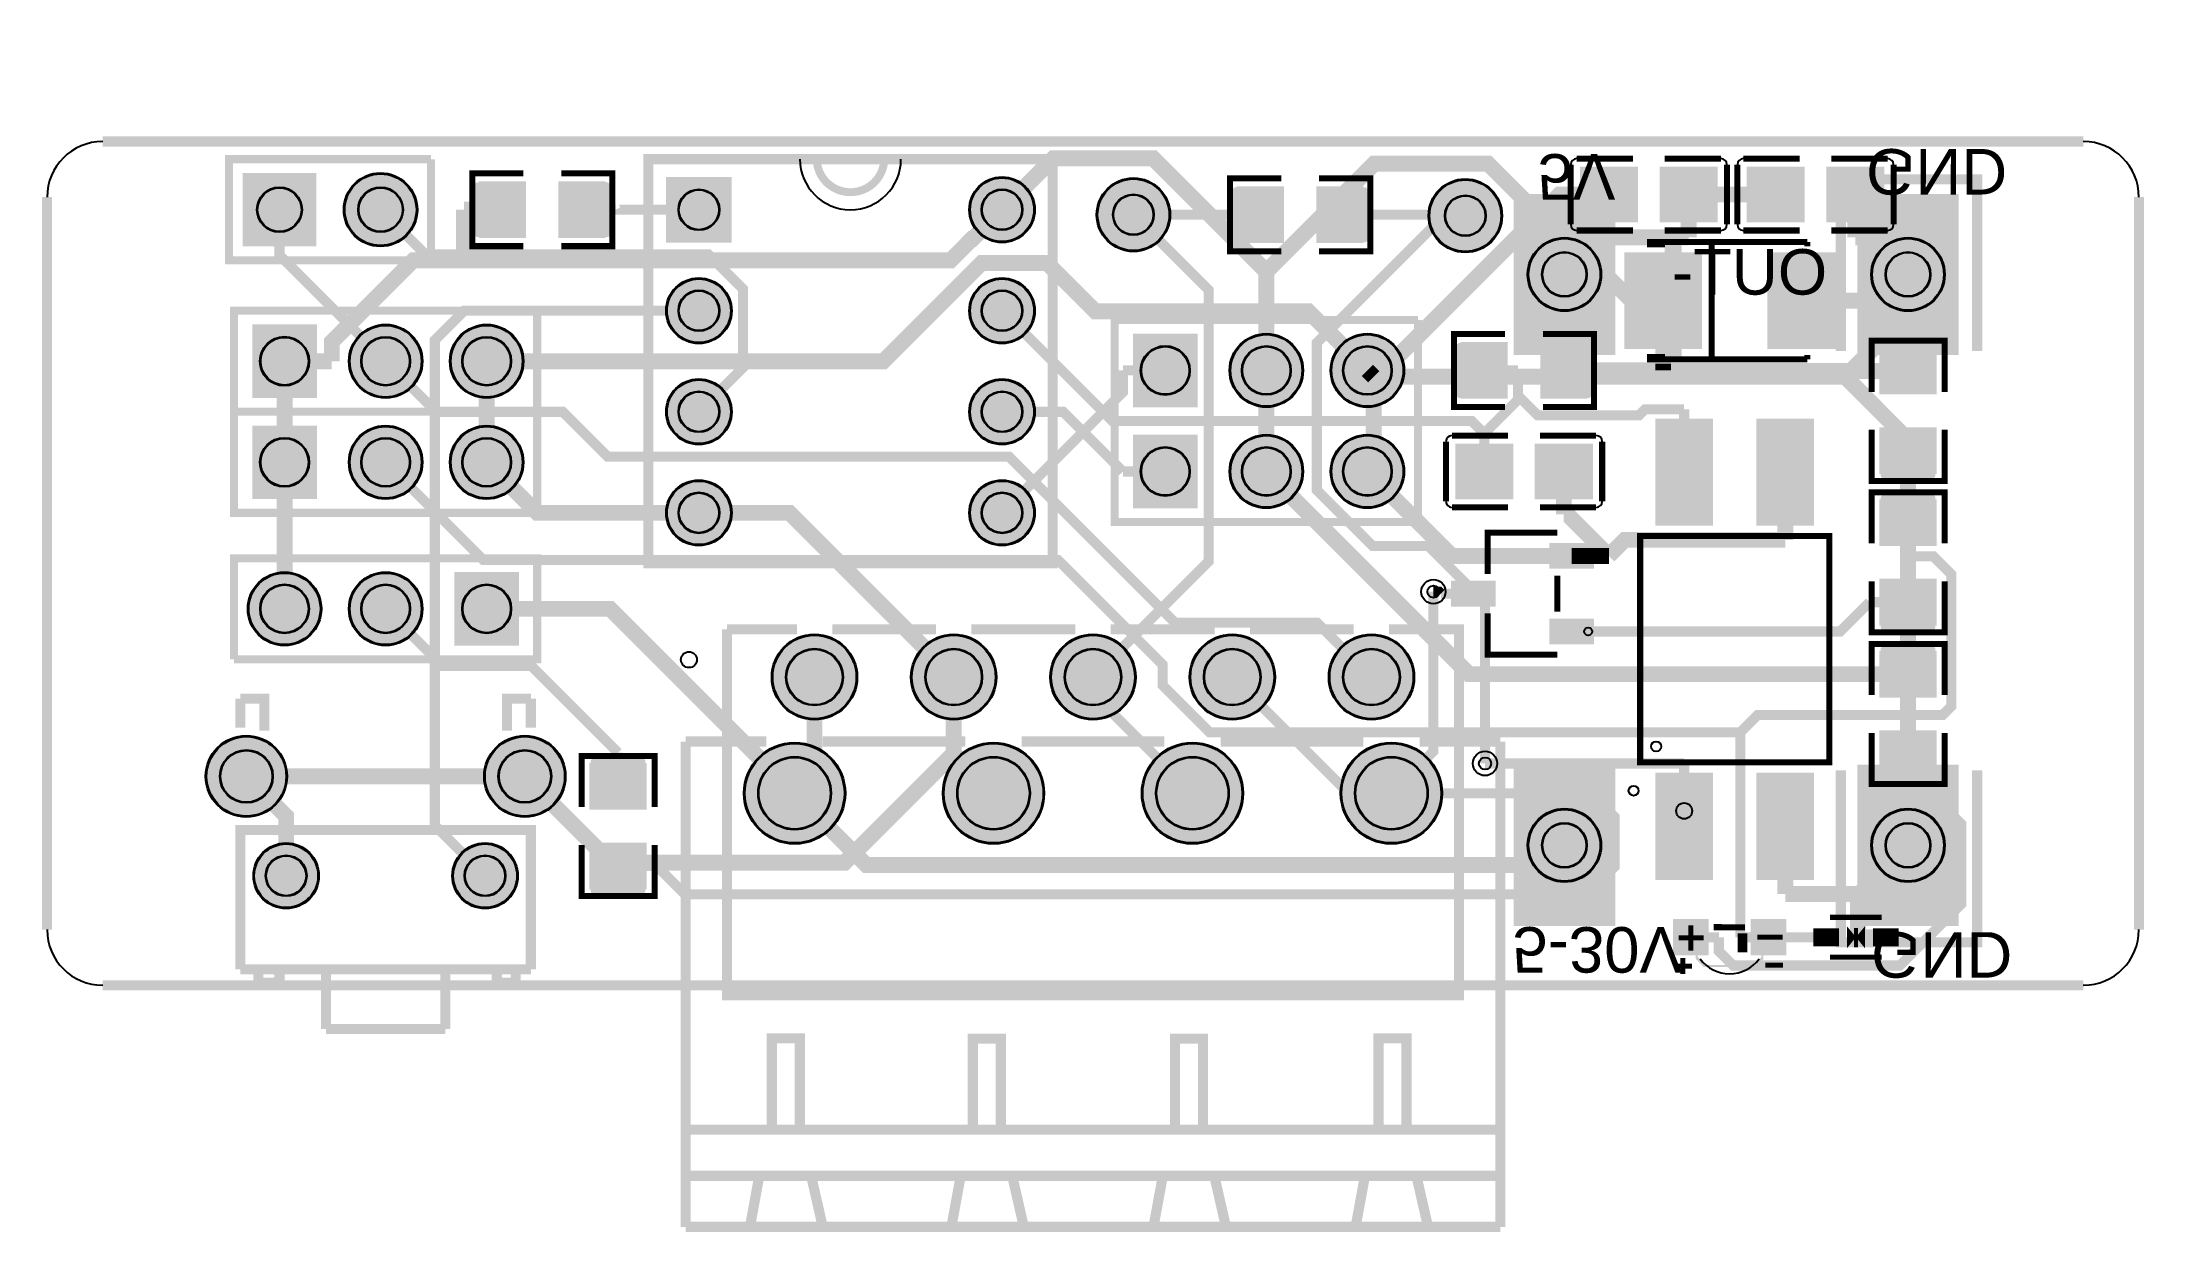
# Model space of a CAD drawing. Header units: millimetres. Extents: x -3.6 to 49.3, y -27.5 to 2.4.
import ezdxf

# ---------------------------------------------------------------- set-up
doc = ezdxf.new("R2010")
doc.units = ezdxf.units.MM
for name, color, linetype, true_color in [('BoardOutLine', 7, 'Continuous', 0xff00ff), ('BottomLayer', 7, 'Continuous', 0x0000ff), ('BottomPasteMaskLayer', 7, 'Continuous', 0x800000), ('BottomSolderMaskLayer', 7, 'Continuous', 0xaa00ff), ('Document', 7, 'Continuous', 0xffffff), ('Hole', 7, 'Continuous', 0x222222), ('Multi-Layer', 7, 'Continuous', 0xc0c0c0), ('TopLayer', 7, 'Continuous', 0xff0000), ('TopPasteMaskLayer', 7, 'Continuous', 0x808080), ('TopSilkLayer', 7, 'Continuous', 0xffcc00), ('TopSolderMaskLayer', 7, 'Continuous', 0x800080)]:
    doc.layers.add(name, color=color, linetype=linetype, true_color=true_color)
doc.styles.get("Standard").update_dxf_attribs({"font": 'arial.ttf'})

msp = doc.modelspace()

# ---------------------------------------------------------------- hatches: boundary and pattern name
at = {"layer": 'BottomLayer'}
for points in [[(35.96, -5.405), (33.46, -5.405), (33.46, -1.405), (35.96, -1.405)], [(44.596, -5.405), (42.096, -5.405), (42.096, -1.405), (44.596, -1.405)], [(35.96, -19.756), (33.46, -19.756), (33.46, -15.756), (35.96, -15.756)], [(44.596, -19.756), (42.096, -19.756), (42.096, -15.756), (44.596, -15.756)]]:
    msp.add_hatch(color=256, dxfattribs=at).paths.add_polyline_path(points)
at = {"layer": 'BottomPasteMaskLayer'}
for points in [[(35.96, -5.405), (33.46, -5.405), (33.46, -1.405), (35.96, -1.405)], [(44.596, -5.405), (42.096, -5.405), (42.096, -1.405), (44.596, -1.405)], [(35.96, -19.756), (33.46, -19.756), (33.46, -15.756), (35.96, -15.756)], [(44.596, -19.756), (42.096, -19.756), (42.096, -15.756), (44.596, -15.756)]]:
    msp.add_hatch(color=256, dxfattribs=at).paths.add_polyline_path(points)
at = {"layer": 'BottomSolderMaskLayer'}
for points in [[(1.488, -0.853), (3.338, -0.853), (3.338, -2.703), (1.488, -2.703)], [(4.028, -1.778, 1), (5.878, -1.778, 1)], [(12.129, -0.954), (13.779, -0.954), (13.779, -2.605), (12.129, -2.605)], [(19.749, -1.778, 1), (21.399, -1.778, 1)], [(22.951, -1.905, 1), (24.801, -1.905, 1)], [(31.294, -1.929, 1), (33.144, -1.929, 1)], [(35.986, -5.43), (33.435, -5.43), (33.435, -1.38), (35.986, -1.38)], [(44.622, -5.43), (42.071, -5.43), (42.071, -1.38), (44.622, -1.38)], [(33.785, -3.405, 1), (35.636, -3.405, 1)], [(42.421, -3.405, 1), (44.272, -3.405, 1)], [(12.129, -4.318, 1), (13.779, -4.318, 1)], [(19.749, -4.318, 1), (21.399, -4.318, 1)], [(1.727, -4.663), (3.353, -4.663), (3.353, -6.513), (1.727, -6.513)], [(4.155, -5.588, 1), (6.005, -5.588, 1)], [(6.695, -5.588, 1), (8.545, -5.588, 1)], [(23.865, -4.893), (25.49, -4.893), (25.49, -6.744), (23.865, -6.744)], [(26.292, -5.818, 1), (28.143, -5.818, 1)], [(28.832, -5.818, 1), (30.683, -5.818, 1)], [(12.129, -6.858, 1), (13.779, -6.858, 1)], [(19.749, -6.858, 1), (21.399, -6.858, 1)], [(1.727, -7.203), (3.353, -7.203), (3.353, -9.053), (1.727, -9.053)], [(4.155, -8.128, 1), (6.005, -8.128, 1)], [(6.695, -8.128, 1), (8.545, -8.128, 1)], [(23.865, -7.433), (25.49, -7.433), (25.49, -9.284), (23.865, -9.284)], [(26.292, -8.358, 1), (28.143, -8.358, 1)], [(28.832, -8.358, 1), (30.683, -8.358, 1)], [(12.129, -9.398, 1), (13.779, -9.398, 1)], [(19.749, -9.398, 1), (21.399, -9.398, 1)], [(1.615, -11.811, 1), (3.465, -11.811, 1)], [(4.155, -11.811, 1), (6.005, -11.811, 1)], [(8.433, -12.736), (6.807, -12.736), (6.807, -10.886), (8.433, -10.886)], [(14.785, -13.526, 1), (16.935, -13.526, 1)], [(18.285, -13.526, 1), (20.436, -13.526, 1)], [(21.785, -13.526, 1), (23.935, -13.526, 1)], [(25.285, -13.526, 1), (27.436, -13.526, 1)], [(28.785, -13.526, 1), (30.935, -13.526, 1)], [(0.555, -16.022, 1), (2.606, -16.022, 1)], [(7.555, -16.022, 1), (9.606, -16.022, 1)], [(14.085, -16.447, 1), (16.636, -16.447, 1)], [(19.085, -16.447, 1), (21.636, -16.447, 1)], [(24.085, -16.447, 1), (26.635, -16.447, 1)], [(29.085, -16.447, 1), (31.636, -16.447, 1)], [(35.986, -19.781), (33.435, -19.781), (33.435, -15.731), (35.986, -15.731)], [(44.622, -19.781), (42.071, -19.781), (42.071, -15.731), (44.622, -15.731)], [(33.785, -17.756, 1), (35.636, -17.756, 1)], [(42.421, -17.756, 1), (44.272, -17.756, 1)], [(1.755, -18.522, 1), (3.406, -18.522, 1)], [(6.755, -18.522, 1), (8.406, -18.522, 1)]]:
    msp.add_hatch(color=256, dxfattribs=at).paths.add_polyline_path(points)
at = {"layer": 'Document'}
for points in [[(17.514, -0.488), (17.514, -0.488), (17.513, -0.527), (17.51, -0.566), (17.505, -0.605), (17.498, -0.644), (17.488, -0.682), (17.477, -0.72), (17.464, -0.757), (17.449, -0.793), (17.432, -0.829), (17.414, -0.863), (17.393, -0.897), (17.371, -0.929), (17.347, -0.96), (17.321, -0.99), (17.294, -1.018), (17.266, -1.045), (17.236, -1.071), (17.205, -1.095), (17.173, -1.117), (17.139, -1.138), (17.105, -1.156), (17.069, -1.173), (17.033, -1.188), (16.996, -1.201), (16.958, -1.212), (16.92, -1.222), (16.881, -1.229), (16.842, -1.234), (16.803, -1.237), (16.764, -1.238), (16.764, -1.238), (16.725, -1.237), (16.686, -1.234), (16.647, -1.229), (16.608, -1.222), (16.57, -1.212), (16.532, -1.201), (16.495, -1.188), (16.459, -1.173), (16.424, -1.156), (16.389, -1.138), (16.356, -1.117), (16.323, -1.095), (16.292, -1.071), (16.262, -1.045), (16.234, -1.018), (16.207, -0.99), (16.181, -0.96), (16.157, -0.929), (16.135, -0.896), (16.115, -0.863), (16.096, -0.829), (16.079, -0.793), (16.064, -0.757), (16.051, -0.72), (16.04, -0.682), (16.03, -0.644), (16.023, -0.605), (16.018, -0.566), (16.015, -0.527), (16.014, -0.488), (15.814, -0.488), (15.815, -0.533), (15.818, -0.578), (15.824, -0.623), (15.831, -0.668), (15.841, -0.712), (15.853, -0.756), (15.866, -0.799), (15.882, -0.841), (15.9, -0.883), (15.92, -0.923), (15.941, -0.963), (15.965, -1.002), (15.99, -1.039), (16.017, -1.075), (16.046, -1.11), (16.076, -1.144), (16.108, -1.176), (16.142, -1.206), (16.177, -1.235), (16.213, -1.262), (16.25, -1.287), (16.289, -1.311), (16.329, -1.332), (16.369, -1.352), (16.411, -1.37), (16.453, -1.386), (16.496, -1.4), (16.54, -1.411), (16.584, -1.421), (16.629, -1.428), (16.674, -1.434), (16.719, -1.437), (16.764, -1.438), (16.764, -1.438), (16.809, -1.437), (16.854, -1.434), (16.899, -1.428), (16.944, -1.421), (16.988, -1.411), (17.032, -1.4), (17.075, -1.386), (17.117, -1.37), (17.159, -1.352), (17.199, -1.332), (17.239, -1.311), (17.278, -1.287), (17.315, -1.262), (17.351, -1.235), (17.386, -1.206), (17.42, -1.176), (17.452, -1.144), (17.482, -1.11), (17.511, -1.075), (17.538, -1.039), (17.563, -1.002), (17.587, -0.963), (17.608, -0.923), (17.628, -0.883), (17.646, -0.841), (17.662, -0.799), (17.676, -0.756), (17.687, -0.712), (17.697, -0.668), (17.704, -0.623), (17.71, -0.578), (17.713, -0.533), (17.714, -0.488), (17.714, -0.488)], [(37.653, -2.664), (37.653, -3.364), (37.233, -3.364), (37.233, -2.664)], [(37.128, -4.764), (37.128, -3.364), (36.918, -3.364), (36.918, -4.764)], [(37.443, -4.169), (37.443, -3.959), (36.603, -3.959), (36.603, -4.169)], [(40.671, -4.035), (40.671, -3.825), (41.511, -3.825), (41.511, -4.035)], [(37.653, -5.464), (37.653, -4.764), (37.233, -4.764), (37.233, -5.464)], [(37.578, -20.146), (38.213, -20.146), (38.213, -20.019), (37.578, -20.019)], [(37.823, -19.77), (37.823, -20.405), (37.95, -20.405), (37.95, -19.77)], [(39.306, -20.445), (39.065, -20.445), (39.065, -19.966), (39.308, -19.966), (39.308, -19.977)], [(39.562, -20.127), (40.197, -20.127), (40.197, -20), (39.562, -20)], [(41.808, -19.787), (41.808, -20.345), (42.037, -20.066)], [(42.266, -19.787), (42.266, -20.345), (42.037, -20.066)], [(38.012, -20.416), (38.012, -20.616), (38.212, -20.816), (39.512, -20.816), (39.712, -20.616), (39.712, -20.366), (39.662, -20.366), (39.662, -20.566), (39.462, -20.766), (38.262, -20.766), (38.262, -20.766), (38.062, -20.566), (38.062, -20.366), (38.012, -20.366)]]:
    msp.add_hatch(color=256, dxfattribs=at).paths.add_polyline_path(points)
at = {"layer": 'Multi-Layer'}
for points in [[(1.513, -0.878), (3.313, -0.878), (3.313, -2.678), (1.513, -2.678)], [(4.053, -1.778, 1), (5.853, -1.778, 1)], [(12.154, -0.98), (13.754, -0.98), (13.754, -2.58), (12.154, -2.58)], [(19.774, -1.778, 1), (21.374, -1.778, 1)], [(12.154, -4.318, 1), (13.754, -4.318, 1)], [(19.774, -4.318, 1), (21.374, -4.318, 1)], [(1.753, -4.688), (3.327, -4.688), (3.327, -6.488), (1.753, -6.488)], [(4.18, -5.588, 1), (5.98, -5.588, 1)], [(6.72, -5.588, 1), (8.52, -5.588, 1)], [(23.89, -4.918), (25.465, -4.918), (25.465, -6.718), (23.89, -6.718)], [(26.317, -5.818, 1), (28.117, -5.818, 1)], [(28.857, -5.818, 1), (30.657, -5.818, 1)], [(12.154, -6.858, 1), (13.754, -6.858, 1)], [(19.774, -6.858, 1), (21.374, -6.858, 1)], [(1.753, -7.228), (3.327, -7.228), (3.327, -9.028), (1.753, -9.028)], [(4.18, -8.128, 1), (5.98, -8.128, 1)], [(6.72, -8.128, 1), (8.52, -8.128, 1)], [(23.89, -7.458), (25.465, -7.458), (25.465, -9.258), (23.89, -9.258)], [(26.317, -8.358, 1), (28.117, -8.358, 1)], [(28.857, -8.358, 1), (30.657, -8.358, 1)], [(12.154, -9.398, 1), (13.754, -9.398, 1)], [(19.774, -9.398, 1), (21.374, -9.398, 1)], [(1.64, -11.811, 1), (3.44, -11.811, 1)], [(4.18, -11.811, 1), (5.98, -11.811, 1)], [(8.407, -12.711), (6.833, -12.711), (6.833, -10.911), (8.407, -10.911)], [(14.81, -13.526, 1), (16.91, -13.526, 1)], [(18.31, -13.526, 1), (20.41, -13.526, 1)], [(21.81, -13.526, 1), (23.91, -13.526, 1)], [(25.31, -13.526, 1), (27.41, -13.526, 1)], [(28.81, -13.526, 1), (30.91, -13.526, 1)], [(0.58, -16.022, 1), (2.58, -16.022, 1)], [(7.58, -16.022, 1), (9.58, -16.022, 1)], [(14.11, -16.447, 1), (16.61, -16.447, 1)], [(19.11, -16.447, 1), (21.61, -16.447, 1)], [(24.11, -16.447, 1), (26.61, -16.447, 1)], [(29.11, -16.447, 1), (31.61, -16.447, 1)], [(1.78, -18.522, 1), (3.38, -18.522, 1)], [(6.78, -18.522, 1), (8.38, -18.522, 1)]]:
    msp.add_hatch(color=256, dxfattribs=at).paths.add_polyline_path(points)
at = {"layer": 'TopLayer'}
for points in [[(36.535, -0.722), (36.535, -2.072), (35.125, -2.072), (35.125, -0.722)], [(37.125, -0.722), (37.125, -2.072), (38.535, -2.072), (38.535, -0.722)], [(40.726, -0.722), (40.726, -2.072), (39.316, -2.072), (39.316, -0.722)], [(41.316, -0.722), (41.316, -2.072), (42.726, -2.072), (42.726, -0.722)], [(8.583, -1.09), (8.583, -2.466), (7.451, -2.466), (7.451, -1.09)], [(9.451, -1.09), (9.451, -2.466), (10.583, -2.466), (10.583, -1.09)], [(27.633, -2.593), (27.633, -1.217), (26.501, -1.217), (26.501, -2.593)], [(28.501, -2.593), (28.501, -1.217), (29.633, -1.217), (29.633, -2.593)], [(36.24, -2.876), (38.14, -2.876), (38.14, -5.252), (36.24, -5.252)], [(39.838, -2.876), (41.738, -2.876), (41.738, -5.252), (39.838, -5.252)], [(33.261, -6.507), (33.261, -5.13), (32.128, -5.13), (32.128, -6.507)], [(34.128, -6.507), (34.128, -5.13), (35.261, -5.13), (35.261, -6.507)], [(44.035, -6.4), (42.658, -6.4), (42.658, -5.268), (44.035, -5.268)], [(37.008, -9.677), (37.008, -7.077), (38.43, -7.077), (38.43, -9.677)], [(39.548, -9.677), (39.548, -7.077), (40.97, -7.077), (40.97, -9.677)], [(44.035, -7.268), (42.658, -7.268), (42.658, -8.4), (44.035, -8.4)], [(33.399, -9.033), (33.399, -7.683), (31.989, -7.683), (31.989, -9.033)], [(33.989, -9.033), (33.989, -7.683), (35.399, -7.683), (35.399, -9.033)], [(42.658, -10.21), (44.035, -10.21), (44.035, -9.078), (42.658, -9.078)], [(34.355, -10.18), (35.425, -10.18), (35.425, -10.78), (34.355, -10.78)], [(42.658, -11.078), (44.035, -11.078), (44.035, -12.21), (42.658, -12.21)], [(31.885, -11.13), (32.955, -11.13), (32.955, -11.73), (31.885, -11.73)], [(34.355, -12.08), (35.425, -12.08), (35.425, -12.68), (34.355, -12.68)], [(42.658, -14.02), (44.035, -14.02), (44.035, -12.888), (42.658, -12.888)], [(42.658, -14.888), (44.035, -14.888), (44.035, -16.02), (42.658, -16.02)], [(11.611, -16.838), (10.234, -16.838), (10.234, -15.706), (11.611, -15.706)], [(37.008, -18.577), (37.008, -15.977), (38.43, -15.977), (38.43, -18.577)], [(39.548, -18.577), (39.548, -15.977), (40.97, -15.977), (40.97, -18.577)], [(11.611, -17.706), (10.234, -17.706), (10.234, -18.838), (11.611, -18.838)], [(38.312, -20.496), (37.462, -20.496), (37.462, -19.636), (38.312, -19.636)], [(40.262, -20.496), (39.412, -20.496), (39.412, -19.636), (40.262, -19.636)], [(40.987, -19.866), (41.587, -19.866), (41.587, -20.266), (40.987, -20.266)], [(43.087, -20.266), (42.487, -20.266), (42.487, -19.866), (43.087, -19.866)]]:
    msp.add_hatch(color=256, dxfattribs=at).paths.add_polyline_path(points)
at = {"layer": 'TopPasteMaskLayer'}
for points in [[(35.125, -2.037), (35.125, -0.757), (35.175, -0.707), (36.325, -0.707), (36.375, -0.757), (36.38, -1.167), (35.93, -1.167), (35.93, -1.617), (36.37, -1.617), (36.375, -2.037), (36.325, -2.087), (35.175, -2.087)], [(38.535, -0.757), (38.535, -2.037), (38.485, -2.087), (37.335, -2.087), (37.285, -2.037), (37.28, -1.627), (37.73, -1.627), (37.73, -1.177), (37.29, -1.177), (37.285, -0.757), (37.335, -0.707), (38.485, -0.707)], [(39.316, -2.037), (39.316, -0.757), (39.366, -0.707), (40.516, -0.707), (40.566, -0.757), (40.571, -1.167), (40.121, -1.167), (40.121, -1.617), (40.561, -1.617), (40.566, -2.037), (40.516, -2.087), (39.366, -2.087)], [(42.726, -0.757), (42.726, -2.037), (42.676, -2.087), (41.526, -2.087), (41.476, -2.037), (41.471, -1.627), (41.921, -1.627), (41.921, -1.177), (41.481, -1.177), (41.476, -0.757), (41.526, -0.707), (42.676, -0.707)], [(8.567, -1.138), (8.567, -1.558), (8.122, -1.558), (8.122, -2.008), (8.562, -2.008), (8.567, -2.418), (8.517, -2.468), (7.367, -2.468), (7.317, -2.418), (7.317, -1.138), (7.367, -1.088), (8.517, -1.088)], [(10.717, -1.138), (10.717, -2.418), (10.667, -2.468), (9.517, -2.468), (9.467, -2.418), (9.462, -2.008), (9.912, -2.008), (9.912, -1.558), (9.472, -1.558), (9.467, -1.138), (9.517, -1.088), (10.667, -1.088)], [(26.367, -2.545), (26.367, -1.265), (26.417, -1.215), (27.567, -1.215), (27.617, -1.265), (27.622, -1.675), (27.172, -1.675), (27.172, -2.125), (27.612, -2.125), (27.617, -2.545), (27.567, -2.595), (26.417, -2.595)], [(28.517, -2.545), (28.517, -2.125), (28.962, -2.125), (28.962, -1.675), (28.522, -1.675), (28.517, -1.265), (28.567, -1.215), (29.717, -1.215), (29.767, -1.265), (29.767, -2.545), (29.717, -2.595), (28.567, -2.595)], [(36.24, -2.876), (38.14, -2.876), (38.14, -5.252), (36.24, -5.252)], [(39.838, -2.876), (41.738, -2.876), (41.738, -5.252), (39.838, -5.252)], [(31.994, -6.458), (31.994, -5.178), (32.044, -5.128), (33.194, -5.128), (33.244, -5.178), (33.249, -5.588), (32.799, -5.588), (32.799, -6.038), (33.239, -6.038), (33.244, -6.458), (33.194, -6.508), (32.044, -6.508)], [(34.144, -6.458), (34.144, -6.038), (34.589, -6.038), (34.589, -5.588), (34.149, -5.588), (34.144, -5.178), (34.194, -5.128), (35.344, -5.128), (35.394, -5.178), (35.394, -6.458), (35.344, -6.508), (34.194, -6.508)], [(43.986, -6.384), (43.566, -6.384), (43.566, -5.939), (43.117, -5.939), (43.117, -6.379), (42.706, -6.384), (42.656, -6.334), (42.656, -5.184), (42.706, -5.134), (43.986, -5.134), (44.036, -5.184), (44.036, -6.334)], [(37.008, -9.677), (37.008, -7.077), (38.43, -7.077), (38.43, -9.677)], [(39.548, -9.677), (39.548, -7.077), (40.97, -7.077), (40.97, -9.677)], [(43.986, -8.534), (42.706, -8.534), (42.656, -8.484), (42.656, -7.334), (42.706, -7.284), (43.117, -7.279), (43.117, -7.729), (43.566, -7.729), (43.566, -7.289), (43.986, -7.284), (44.036, -7.334), (44.036, -8.484)], [(31.989, -8.998), (31.989, -7.718), (32.039, -7.668), (33.189, -7.668), (33.239, -7.718), (33.245, -8.128), (32.794, -8.128), (32.794, -8.578), (33.234, -8.578), (33.239, -8.998), (33.189, -9.048), (32.039, -9.048)], [(35.399, -7.718), (35.399, -8.998), (35.349, -9.048), (34.199, -9.048), (34.149, -8.998), (34.144, -8.588), (34.594, -8.588), (34.594, -8.138), (34.154, -8.138), (34.149, -7.718), (34.199, -7.668), (35.349, -7.668)], [(42.706, -8.944), (43.986, -8.944), (44.036, -8.994), (44.036, -10.144), (43.986, -10.194), (43.576, -10.199), (43.576, -9.749), (43.126, -9.749), (43.126, -10.189), (42.706, -10.194), (42.656, -10.144), (42.656, -8.994)], [(34.355, -10.18), (35.425, -10.18), (35.425, -10.78), (34.355, -10.78)], [(42.706, -11.094), (43.126, -11.094), (43.126, -11.539), (43.576, -11.539), (43.576, -11.099), (43.986, -11.094), (44.036, -11.144), (44.036, -12.294), (43.986, -12.344), (42.706, -12.344), (42.656, -12.294), (42.656, -11.144)], [(31.885, -11.13), (32.955, -11.13), (32.955, -11.73), (31.885, -11.73)], [(34.355, -12.08), (35.425, -12.08), (35.425, -12.68), (34.355, -12.68)], [(42.706, -12.754), (43.986, -12.754), (44.036, -12.804), (44.036, -13.954), (43.986, -14.004), (43.576, -14.009), (43.576, -13.559), (43.126, -13.559), (43.126, -13.999), (42.706, -14.004), (42.656, -13.954), (42.656, -12.804)], [(42.706, -14.904), (43.126, -14.904), (43.126, -15.349), (43.576, -15.349), (43.576, -14.909), (43.986, -14.904), (44.036, -14.954), (44.036, -16.104), (43.986, -16.154), (42.706, -16.154), (42.656, -16.104), (42.656, -14.954)], [(11.562, -16.822), (11.142, -16.822), (11.142, -16.377), (10.692, -16.377), (10.692, -16.817), (10.282, -16.822), (10.232, -16.772), (10.232, -15.622), (10.282, -15.572), (11.562, -15.572), (11.612, -15.622), (11.612, -16.772)], [(37.008, -18.577), (37.008, -15.977), (38.43, -15.977), (38.43, -18.577)], [(39.548, -18.577), (39.548, -15.977), (40.97, -15.977), (40.97, -18.577)], [(11.562, -18.972), (10.282, -18.972), (10.232, -18.922), (10.232, -17.772), (10.282, -17.722), (10.692, -17.717), (10.692, -18.167), (11.142, -18.167), (11.142, -17.727), (11.562, -17.722), (11.612, -17.772), (11.612, -18.922)], [(38.312, -20.496), (37.462, -20.496), (37.462, -19.636), (38.312, -19.636)], [(40.262, -20.496), (39.412, -20.496), (39.412, -19.636), (40.262, -19.636)], [(40.987, -19.866), (41.587, -19.866), (41.587, -20.266), (40.987, -20.266)], [(43.087, -20.266), (42.487, -20.266), (42.487, -19.866), (43.087, -19.866)]]:
    msp.add_hatch(color=256, dxfattribs=at).paths.add_polyline_path(points)
at = {"layer": 'TopSilkLayer'}
for points in [[(37.239, -2.512), (37.239, -2.724), (36.782, -2.724), (36.782, -2.512)], [(36.782, -5.616), (36.782, -5.404), (37.239, -5.404), (37.239, -5.616)], [(39.304, -20.443), (39.063, -20.443), (39.063, -19.964), (39.306, -19.964), (39.306, -19.975)], [(42.037, -20.066), (41.808, -20.345), (41.808, -19.787)], [(42.037, -20.066), (42.266, -19.787), (42.266, -20.345)]]:
    msp.add_hatch(color=256, dxfattribs=at).paths.add_polyline_path(points)
at = {"layer": 'TopSolderMaskLayer'}
for points in [[(1.488, -0.853), (3.338, -0.853), (3.338, -2.703), (1.488, -2.703)], [(4.028, -1.778, 1), (5.878, -1.778, 1)], [(12.129, -0.954), (13.779, -0.954), (13.779, -2.605), (12.129, -2.605)], [(19.749, -1.778, 1), (21.399, -1.778, 1)], [(22.951, -1.905, 1), (24.801, -1.905, 1)], [(31.294, -1.929, 1), (33.144, -1.929, 1)], [(36.56, -0.697), (36.56, -2.097), (35.1, -2.097), (35.1, -0.697)], [(37.1, -0.697), (37.1, -2.097), (38.561, -2.097), (38.561, -0.697)], [(40.751, -0.697), (40.751, -2.097), (39.291, -2.097), (39.291, -0.697)], [(41.291, -0.697), (41.291, -2.097), (42.752, -2.097), (42.752, -0.697)], [(8.609, -1.064), (8.609, -2.492), (7.425, -2.492), (7.425, -1.064)], [(9.425, -1.064), (9.425, -2.492), (10.609, -2.492), (10.609, -1.064)], [(27.659, -2.619), (27.659, -1.191), (26.475, -1.191), (26.475, -2.619)], [(28.475, -2.619), (28.475, -1.191), (29.659, -1.191), (29.659, -2.619)], [(33.785, -3.405, 1), (35.636, -3.405, 1)], [(42.421, -3.405, 1), (44.272, -3.405, 1)], [(36.215, -2.851), (38.166, -2.851), (38.166, -5.277), (36.215, -5.277)], [(39.812, -2.851), (41.763, -2.851), (41.763, -5.277), (39.812, -5.277)], [(12.129, -4.318, 1), (13.779, -4.318, 1)], [(19.749, -4.318, 1), (21.399, -4.318, 1)], [(1.727, -4.663), (3.353, -4.663), (3.353, -6.513), (1.727, -6.513)], [(4.155, -5.588, 1), (6.005, -5.588, 1)], [(6.695, -5.588, 1), (8.545, -5.588, 1)], [(23.865, -4.893), (25.49, -4.893), (25.49, -6.744), (23.865, -6.744)], [(26.292, -5.818, 1), (28.143, -5.818, 1)], [(28.832, -5.818, 1), (30.683, -5.818, 1)], [(33.286, -6.532), (33.286, -5.104), (32.103, -5.104), (32.103, -6.532)], [(34.103, -6.532), (34.103, -5.104), (35.286, -5.104), (35.286, -6.532)], [(44.066, -6.421), (42.627, -6.421), (42.627, -5.247), (44.066, -5.247)], [(12.129, -6.858, 1), (13.779, -6.858, 1)], [(19.749, -6.858, 1), (21.399, -6.858, 1)], [(1.727, -7.203), (3.353, -7.203), (3.353, -9.053), (1.727, -9.053)], [(4.155, -8.128, 1), (6.005, -8.128, 1)], [(6.695, -8.128, 1), (8.545, -8.128, 1)], [(36.994, -9.723), (36.994, -7.031), (38.444, -7.031), (38.444, -9.723)], [(39.534, -9.723), (39.534, -7.031), (40.984, -7.031), (40.984, -9.723)], [(44.066, -7.247), (42.627, -7.247), (42.627, -8.421), (44.066, -8.421)], [(23.865, -7.433), (25.49, -7.433), (25.49, -9.284), (23.865, -9.284)], [(26.292, -8.358, 1), (28.143, -8.358, 1)], [(28.832, -8.358, 1), (30.683, -8.358, 1)], [(33.425, -9.059), (33.425, -7.658), (31.964, -7.658), (31.964, -9.059)], [(33.964, -9.059), (33.964, -7.658), (35.425, -7.658), (35.425, -9.059)], [(12.129, -9.398, 1), (13.779, -9.398, 1)], [(19.749, -9.398, 1), (21.399, -9.398, 1)], [(42.627, -10.231), (44.066, -10.231), (44.066, -9.057), (42.627, -9.057)], [(34.33, -10.155), (35.45, -10.155), (35.45, -10.805), (34.33, -10.805)], [(1.615, -11.811, 1), (3.465, -11.811, 1)], [(4.155, -11.811, 1), (6.005, -11.811, 1)], [(8.433, -12.736), (6.807, -12.736), (6.807, -10.886), (8.433, -10.886)], [(42.627, -11.057), (44.066, -11.057), (44.066, -12.231), (42.627, -12.231)], [(31.86, -11.105), (32.98, -11.105), (32.98, -11.755), (31.86, -11.755)], [(34.33, -12.055), (35.45, -12.055), (35.45, -12.705), (34.33, -12.705)], [(14.785, -13.526, 1), (16.935, -13.526, 1)], [(18.285, -13.526, 1), (20.436, -13.526, 1)], [(21.785, -13.526, 1), (23.935, -13.526, 1)], [(25.285, -13.526, 1), (27.436, -13.526, 1)], [(28.785, -13.526, 1), (30.935, -13.526, 1)], [(42.627, -14.041), (44.066, -14.041), (44.066, -12.867), (42.627, -12.867)], [(0.555, -16.022, 1), (2.606, -16.022, 1)], [(7.555, -16.022, 1), (9.606, -16.022, 1)], [(14.085, -16.447, 1), (16.636, -16.447, 1)], [(19.085, -16.447, 1), (21.636, -16.447, 1)], [(24.085, -16.447, 1), (26.635, -16.447, 1)], [(29.085, -16.447, 1), (31.636, -16.447, 1)], [(42.627, -14.867), (44.066, -14.867), (44.066, -16.041), (42.627, -16.041)], [(11.641, -16.859), (10.203, -16.859), (10.203, -15.685), (11.641, -15.685)], [(36.994, -18.624), (36.994, -15.931), (38.444, -15.931), (38.444, -18.624)], [(39.534, -18.624), (39.534, -15.931), (40.984, -15.931), (40.984, -18.624)], [(33.785, -17.756, 1), (35.636, -17.756, 1)], [(42.421, -17.756, 1), (44.272, -17.756, 1)], [(1.755, -18.522, 1), (3.406, -18.522, 1)], [(6.755, -18.522, 1), (8.406, -18.522, 1)], [(11.641, -17.685), (10.203, -17.685), (10.203, -18.859), (11.641, -18.859)], [(38.337, -20.521), (37.437, -20.521), (37.437, -19.61), (38.337, -19.61)], [(40.288, -20.521), (39.387, -20.521), (39.387, -19.611), (40.288, -19.611)], [(40.962, -19.841), (41.613, -19.841), (41.613, -20.291), (40.962, -20.291)], [(43.112, -20.291), (42.462, -20.291), (42.462, -19.841), (43.112, -19.841)]]:
    msp.add_hatch(color=256, dxfattribs=at).paths.add_polyline_path(points)

# ---------------------------------------------------------------- linework, layer by layer
at = {"layer": 'BoardOutLine', "const_width": 0.254}
for points in [[(-2.032, -0.064), (47.752, -0.064)], [(-3.429, -19.876), (-3.429, -15.431), (-3.429, -1.461)], [(49.149, -19.876), (49.149, -15.431), (49.149, -1.461)], [(47.752, -21.273), (-2.032, -21.273)]]:
    msp.add_lwpolyline(points, dxfattribs=at)
at = {"layer": 'BoardOutLine'}
for centre, start, end in [((-2.032, -1.461), 90, 180), ((47.752, -1.461), 0, 90), ((-2.032, -19.876), 180, 270), ((47.752, -19.876), 270, 0)]:
    msp.add_arc(centre, 1.397, start, end, dxfattribs=at)
at = {"layer": 'BottomLayer'}
for points, const_width in [([(20.574, -1.778), (21.863, -0.489), (24.374, -0.489), (27.217, -3.333)], 0.4), ([(27.217, -3.333), (29.932, -0.618), (32.785, -0.618), (34.71, -2.543), (34.71, -3.405)], 0.4), ([(45.085, -5.334), (45.085, -1.016), (41.656, -1.016), (41.656, -5.334)], 0.254), ([(2.413, -1.778), (2.413, -2.957)], 0.254), ([(12.954, -6.858), (14.062, -5.75), (14.062, -3.771), (13.195, -2.905), (6.08, -2.905), (4.953, -1.778)], 0.254), ([(23.876, -1.905), (25.769, -3.798), (25.769, -10.616), (22.86, -13.526)], 0.254), ([(32.219, -1.929), (31.684, -1.929), (28.487, -5.125), (28.487, -8.83), (29.89, -10.233), (31.293, -10.233), (32.714, -11.654), (32.714, -15.698)], 0.254), ([(2.413, -2.957), (2.449, -2.957), (5.08, -5.588)], 0.254), ([(27.217, -3.333), (27.217, -5.818)], 0.4), ([(41.766, -5.977), (43.346, -4.396), (43.346, -3.405)], 0.4), ([(7.58, -18.522), (6.317, -17.259), (6.317, -5.058), (7.057, -4.318), (12.954, -4.318)], 0.254), ([(2.54, -5.588), (2.54, -8.128)], 0.4), ([(7.62, -5.588), (7.62, -8.128)], 0.4), ([(23.611, -5.818), (23.611, -6.361), (20.574, -9.398)], 0.254), ([(24.677, -5.818), (23.611, -5.818)], 0.254), ([(27.217, -8.358), (27.217, -5.818)], 0.4), ([(29.757, -5.818), (29.916, -5.977)], 0.4), ([(29.757, -8.358), (29.916, -8.199), (29.916, -5.977)], 0.4), ([(29.916, -5.977), (41.766, -5.977)], 0.4), ([(43.346, -17.756), (43.346, -7.558), (41.766, -5.977)], 0.4), ([(12.954, -9.398), (8.89, -9.398), (7.62, -8.128)], 0.4), ([(19.36, -13.526), (15.233, -9.398), (12.954, -9.398)], 0.4), ([(15.36, -16.447), (10.725, -11.811), (7.62, -11.811)], 0.4), ([(31.417, -11.38), (31.417, -15.39), (30.36, -16.447)], 0.254), ([(15.36, -16.447), (15.86, -15.947), (15.86, -13.526)], 0.4), ([(19.36, -15.447), (19.36, -13.526)], 0.4), ([(25.36, -16.447), (22.86, -13.947), (22.86, -13.526)], 0.254), ([(30.36, -16.447), (29.281, -16.447), (26.36, -13.526)], 0.254), ([(8.58, -16.022), (10.749, -18.191), (16.615, -18.191), (19.36, -15.447)], 0.4), ([(20.36, -16.447), (19.36, -15.447)], 0.4), ([(1.58, -16.022), (2.58, -17.022), (2.58, -18.522)], 0.4), ([(41.656, -15.875), (41.656, -20.193), (45.085, -20.193), (45.085, -15.875)], 0.254)]:
    msp.add_lwpolyline(points, dxfattribs=dict(at, const_width=const_width))
at = {"layer": 'BottomSolderMaskLayer'}
for centre, radius in [((4.953, -1.778), 0.925), ((20.574, -1.778), 0.825), ((23.876, -1.905), 0.925), ((32.219, -1.929), 0.925), ((2.413, -1.778), 0.566), ((4.953, -1.778), 0.566), ((12.954, -1.78), 0.516), ((20.574, -1.778), 0.516), ((23.876, -1.905), 0.514), ((32.219, -1.929), 0.514), ((34.71, -3.405), 0.925), ((43.346, -3.405), 0.925), ((34.71, -3.405), 0.566), ((43.346, -3.405), 0.566), ((12.954, -4.318), 0.825), ((20.574, -4.318), 0.825), ((12.954, -4.318), 0.516), ((20.574, -4.318), 0.516), ((5.08, -5.588), 0.925), ((7.62, -5.588), 0.925), ((2.54, -5.588), 0.619), ((5.08, -5.588), 0.617), ((7.62, -5.588), 0.617), ((24.677, -5.818), 0.619), ((27.217, -5.818), 0.925), ((27.217, -5.818), 0.617), ((29.757, -5.818), 0.925), ((29.757, -5.818), 0.617), ((12.954, -6.858), 0.825), ((20.574, -6.858), 0.825), ((12.954, -6.858), 0.516), ((20.574, -6.858), 0.516), ((5.08, -8.128), 0.925), ((7.62, -8.128), 0.925), ((2.54, -8.128), 0.619), ((5.08, -8.128), 0.617), ((7.62, -8.128), 0.617), ((24.677, -8.358), 0.619), ((27.217, -8.358), 0.925), ((27.217, -8.358), 0.617), ((29.757, -8.358), 0.925), ((29.757, -8.358), 0.617), ((12.954, -9.398), 0.825), ((12.954, -9.398), 0.516), ((20.574, -9.398), 0.825), ((20.574, -9.398), 0.516), ((2.54, -11.811), 0.925), ((5.08, -11.811), 0.925), ((2.54, -11.811), 0.617), ((5.08, -11.811), 0.617), ((7.62, -11.811), 0.619), ((15.86, -13.526), 1.075), ((19.36, -13.526), 1.075), ((22.86, -13.526), 1.075), ((26.36, -13.526), 1.075), ((29.86, -13.526), 1.075), ((15.86, -13.526), 0.717), ((19.36, -13.526), 0.717), ((22.86, -13.526), 0.717), ((26.36, -13.526), 0.717), ((29.86, -13.526), 0.717), ((1.58, -16.022), 1.025), ((8.58, -16.022), 1.025), ((15.36, -16.447), 1.275), ((20.36, -16.447), 1.275), ((25.36, -16.447), 1.275), ((30.36, -16.447), 1.275), ((1.58, -16.022), 0.667), ((8.58, -16.022), 0.667), ((15.36, -16.447), 0.918), ((20.36, -16.447), 0.918), ((25.36, -16.447), 0.918), ((30.36, -16.447), 0.918), ((34.71, -17.756), 0.925), ((43.346, -17.756), 0.925), ((34.71, -17.756), 0.566), ((43.346, -17.756), 0.566), ((2.58, -18.522), 0.825), ((7.58, -18.522), 0.825), ((2.58, -18.522), 0.516), ((7.58, -18.522), 0.516)]:
    msp.add_circle(centre, radius, dxfattribs=at)
at = {"layer": 'Document', "const_width": 0.254}
for points in [[(13.66, -12.326), (15.416, -12.326)], [(30.304, -12.326), (32.06, -12.326), (32.06, -21.526), (13.66, -21.526), (13.66, -12.326)]]:
    msp.add_lwpolyline(points, dxfattribs=at)
at = {"layer": 'Document'}
for centre, radius in [((35.306, -12.38), 0.1), ((37.719, -16.891), 0.2)]:
    msp.add_circle(centre, radius, dxfattribs=at)
at = {"layer": 'Hole'}
for centre in [(31.417, -11.38), (32.714, -15.698)]:
    msp.add_circle(centre, 0.153, dxfattribs=at)
at = {"layer": 'Multi-Layer'}
for centre, radius in [((4.953, -1.778), 0.9), ((20.574, -1.778), 0.8), ((23.876, -1.905), 0.9), ((32.219, -1.929), 0.9), ((2.413, -1.778), 0.55), ((4.953, -1.778), 0.55), ((12.954, -1.78), 0.5), ((20.574, -1.778), 0.5), ((23.876, -1.905), 0.5), ((32.219, -1.929), 0.5), ((34.71, -3.405), 0.9), ((43.346, -3.405), 0.9), ((34.71, -3.405), 0.55), ((43.346, -3.405), 0.55), ((12.954, -4.318), 0.8), ((20.574, -4.318), 0.8), ((12.954, -4.318), 0.5), ((20.574, -4.318), 0.5), ((5.08, -5.588), 0.9), ((7.62, -5.588), 0.9), ((2.54, -5.588), 0.6), ((5.08, -5.588), 0.6), ((7.62, -5.588), 0.6), ((24.677, -5.818), 0.6), ((27.217, -5.818), 0.9), ((27.217, -5.818), 0.6), ((29.757, -5.818), 0.9), ((29.757, -5.818), 0.6), ((12.954, -6.858), 0.8), ((20.574, -6.858), 0.8), ((12.954, -6.858), 0.5), ((20.574, -6.858), 0.5), ((5.08, -8.128), 0.9), ((7.62, -8.128), 0.9), ((2.54, -8.128), 0.6), ((5.08, -8.128), 0.6), ((7.62, -8.128), 0.6), ((24.677, -8.358), 0.6), ((27.217, -8.358), 0.9), ((27.217, -8.358), 0.6), ((29.757, -8.358), 0.9), ((29.757, -8.358), 0.6), ((12.954, -9.398), 0.8), ((12.954, -9.398), 0.5), ((20.574, -9.398), 0.8), ((20.574, -9.398), 0.5), ((2.54, -11.811), 0.9), ((5.08, -11.811), 0.9), ((31.417, -11.38), 0.305), ((2.54, -11.811), 0.6), ((5.08, -11.811), 0.6), ((7.62, -11.811), 0.6), ((15.86, -13.526), 1.05), ((19.36, -13.526), 1.05), ((22.86, -13.526), 1.05), ((26.36, -13.526), 1.05), ((29.86, -13.526), 1.05), ((15.86, -13.526), 0.7), ((19.36, -13.526), 0.7), ((22.86, -13.526), 0.7), ((26.36, -13.526), 0.7), ((29.86, -13.526), 0.7), ((1.58, -16.022), 1), ((8.58, -16.022), 1), ((15.36, -16.447), 1.25), ((20.36, -16.447), 1.25), ((25.36, -16.447), 1.25), ((30.36, -16.447), 1.25), ((1.58, -16.022), 0.65), ((8.58, -16.022), 0.65), ((15.36, -16.447), 0.9), ((20.36, -16.447), 0.9), ((25.36, -16.447), 0.9), ((30.36, -16.447), 0.9), ((32.714, -15.698), 0.305), ((34.71, -17.756), 0.9), ((43.346, -17.756), 0.9), ((34.71, -17.756), 0.55), ((43.346, -17.756), 0.55), ((2.58, -18.522), 0.8), ((7.58, -18.522), 0.8), ((2.58, -18.522), 0.5), ((7.58, -18.522), 0.5)]:
    msp.add_circle(centre, radius, dxfattribs=at)
at = {"layer": 'TopLayer'}
for points, const_width in [([(8.017, -1.778), (7.05, -1.778)], 0.4), ([(7.05, -1.778), (7.05, -3.049)], 0.4), ([(20.574, -1.778), (19.835, -2.517), (19.814, -2.517), (19.283, -3.049), (7.05, -3.049)], 0.4), ([(35.83, -1.397), (34.59, -1.397), (30.169, -5.818), (29.757, -5.818)], 0.4), ([(40.021, -1.397), (37.83, -1.397)], 0.4), ([(37.83, -1.397), (37.83, -2.472)], 0.4), ([(42.021, -1.397), (42.021, -2.472)], 0.4), ([(10.017, -1.778), (10.863, -1.778)], 0.254), ([(12.954, -1.78), (10.864, -1.78), (10.863, -1.778)], 0.254), ([(27.067, -1.905), (23.876, -1.905)], 0.254), ([(29.067, -1.905), (32.195, -1.905), (32.219, -1.929)], 0.254), ([(37.83, -2.472), (35.643, -2.472), (34.71, -3.405)], 0.4), ([(42.021, -2.472), (42.414, -2.472), (43.346, -3.405)], 0.4), ([(3.728, -5.588), (3.728, -5.101), (5.78, -3.049), (7.05, -3.049)], 0.4), ([(7.62, -5.588), (17.592, -5.588), (20.063, -3.117), (21.702, -3.117), (22.919, -4.334), (28.274, -4.334), (29.757, -5.818)], 0.4), ([(37.191, -4.858), (35.738, -3.405), (34.71, -3.405)], 0.4), ([(40.788, -4.064), (42.688, -4.064), (43.346, -3.405)], 0.4), ([(20.574, -4.318), (23.344, -7.088), (32.379, -7.088), (32.694, -7.404)], 0.254), ([(37.191, -4.064), (37.191, -4.858)], 0.4), ([(37.191, -4.858), (37.191, -5.652)], 0.4), ([(2.54, -5.588), (3.728, -5.588)], 0.4), ([(5.08, -5.588), (6.35, -6.858), (9.536, -6.858), (10.662, -7.984), (20.745, -7.984), (24.922, -12.161), (28.495, -12.161), (29.86, -13.526)], 0.254), ([(32.694, -5.818), (33.54, -5.818)], 0.254), ([(33.593, -6.505), (33.54, -6.452), (33.54, -5.818)], 0.254), ([(34.694, -5.818), (35.661, -5.818)], 0.4), ([(37.191, -5.818), (35.661, -5.818)], 0.4), ([(37.191, -5.818), (37.191, -5.652)], 0.4), ([(43.346, -5.834), (37.207, -5.834), (37.191, -5.818)], 0.4), ([(20.574, -6.858), (22.111, -6.858), (23.611, -8.358)], 0.254), ([(32.694, -7.404), (33.593, -6.505)], 0.254), ([(37.719, -6.798), (36.734, -6.798), (36.586, -6.946), (34.034, -6.946), (33.593, -6.505)], 0.254), ([(37.719, -8.377), (37.719, -6.798)], 0.254), ([(32.694, -8.358), (32.694, -7.404)], 0.254), ([(43.346, -7.834), (43.346, -9.644)], 0.254), ([(2.54, -8.128), (2.54, -11.811)], 0.4), ([(39.133, -14.916), (25.79, -14.916), (24.61, -13.736), (24.61, -13.212), (21.982, -10.583), (7.535, -10.583), (5.08, -8.128)], 0.254), ([(24.677, -8.358), (23.611, -8.358)], 0.254), ([(27.217, -8.358), (32.313, -13.454), (43.346, -13.454)], 0.4), ([(34.89, -10.48), (31.879, -10.48), (29.757, -8.358)], 0.4), ([(34.694, -8.358), (34.694, -9.433)], 0.4), ([(40.259, -8.377), (40.259, -10.077)], 0.4), ([(34.694, -9.433), (34.779, -9.433), (35.826, -10.48)], 0.4), ([(40.259, -10.077), (36.228, -10.077), (35.826, -10.48)], 0.4), ([(43.346, -9.644), (43.346, -10.489)], 0.254), ([(35.358, -10.48), (34.89, -10.48)], 0.4), ([(35.358, -10.48), (35.826, -10.48)], 0.4), ([(43.346, -10.489), (43.98, -10.489), (44.436, -10.945), (44.436, -14.257), (44.215, -14.478), (39.571, -14.478), (39.133, -14.916)], 0.254), ([(31.417, -11.38), (31.556, -11.38), (31.606, -11.43)], 0.254), ([(32.42, -11.43), (31.606, -11.43)], 0.254), ([(42.379, -11.644), (41.643, -12.38), (34.89, -12.38)], 0.254), ([(43.346, -11.644), (42.379, -11.644)], 0.254), ([(10.922, -15.426), (8.744, -13.248), (6.517, -13.248), (5.08, -11.811)], 0.254), ([(39.133, -14.916), (39.133, -20.066)], 0.254), ([(10.922, -16.272), (10.922, -15.426)], 0.254), ([(8.58, -16.022), (1.58, -16.022)], 0.4), ([(37.719, -15.698), (32.714, -15.698)], 0.254), ([(37.719, -17.277), (37.719, -15.698)], 0.254), ([(43.346, -15.454), (43.346, -16.3)], 0.254), ([(11.89, -18.272), (12.602, -18.985), (35.278, -18.985), (35.968, -18.294), (35.968, -17.037), (35.378, -16.447), (30.36, -16.447)], 0.254), ([(15.36, -16.447), (17.165, -18.251), (34.215, -18.251), (34.71, -17.756)], 0.4), ([(43.346, -16.3), (43.769, -16.3), (44.682, -17.213), (44.682, -19.236), (43.141, -20.777), (38.95, -20.777), (38.591, -20.418), (38.591, -20.066)], 0.254), ([(40.259, -17.277), (40.259, -18.977)], 0.4), ([(42.087, -18.977), (42.125, -18.977), (43.346, -17.756)], 0.4), ([(10.922, -18.272), (11.89, -18.272)], 0.254), ([(40.259, -18.977), (42.087, -18.977)], 0.4), ([(42.087, -20.066), (42.087, -18.977)], 0.4), ([(37.887, -20.066), (38.591, -20.066)], 0.254), ([(39.837, -20.066), (39.133, -20.066)], 0.254), ([(39.837, -20.066), (41.287, -20.066)], 0.254), ([(42.787, -20.066), (42.087, -20.066)], 0.4)]:
    msp.add_lwpolyline(points, dxfattribs=dict(at, const_width=const_width))
at = {"layer": 'TopSilkLayer'}
for points, const_width in [([(6.223, -0.508), (6.223, -3.048), (1.143, -3.048), (1.143, -0.508), (3.048, -0.508)], 0.203), ([(6.223, -0.508), (3.048, -0.508)], 0.203), ([(36.429, -0.493), (35.019, -0.493)], 0.152), ([(37.231, -0.493), (38.641, -0.493)], 0.152), ([(40.62, -0.493), (39.21, -0.493)], 0.152), ([(41.422, -0.493), (42.832, -0.493)], 0.152), ([(8.541, -0.861), (7.256, -0.861), (7.256, -2.695), (8.541, -2.695)], 0.152), ([(9.493, -0.861), (10.778, -0.861), (10.778, -2.695), (9.493, -2.695)], 0.152), ([(27.591, -2.822), (26.306, -2.822), (26.306, -0.988), (27.591, -0.988)], 0.152), ([(28.543, -2.822), (29.828, -2.822), (29.828, -0.988), (28.543, -0.988)], 0.152), ([(34.866, -0.646), (34.866, -2.148)], 0.152), ([(38.794, -0.646), (38.794, -2.148)], 0.152), ([(39.057, -0.646), (39.057, -2.148)], 0.152), ([(42.985, -0.646), (42.985, -2.148)], 0.152), ([(35.019, -2.301), (36.429, -2.301)], 0.152), ([(37.163, -2.588), (40.815, -2.588)], 0.152), ([(38.641, -2.301), (37.231, -2.301)], 0.152), ([(38.409, -2.588), (38.409, -5.54)], 0.152), ([(39.21, -2.301), (40.62, -2.301)], 0.152), ([(40.815, -2.588), (40.815, -2.696)], 0.152), ([(42.832, -2.301), (41.422, -2.301)], 0.152), ([(3.175, -4.318), (1.27, -4.318), (1.27, -6.858), (8.89, -6.858), (8.89, -4.318)], 0.203), ([(8.89, -4.318), (3.175, -4.318)], 0.203), ([(25.312, -4.548), (23.407, -4.548), (23.407, -7.088), (31.027, -7.088), (31.027, -4.548)], 0.203), ([(31.027, -4.548), (25.312, -4.548)], 0.203), ([(33.218, -6.735), (31.933, -6.735), (31.933, -4.901), (33.218, -4.901)], 0.152), ([(34.171, -6.735), (35.456, -6.735), (35.456, -4.901), (34.171, -4.901)], 0.152), ([(44.264, -6.358), (44.264, -5.073), (42.429, -5.073), (42.429, -6.358)], 0.152), ([(37.163, -5.54), (40.815, -5.54)], 0.152), ([(40.815, -5.432), (40.815, -5.54)], 0.152), ([(3.175, -6.858), (1.27, -6.858), (1.27, -9.398), (8.89, -9.398), (8.89, -6.858)], 0.203), ([(8.89, -6.858), (3.175, -6.858)], 0.203), ([(25.312, -7.088), (23.407, -7.088), (23.407, -9.628), (31.027, -9.628), (31.027, -7.088)], 0.203), ([(31.027, -7.088), (25.312, -7.088)], 0.203), ([(31.883, -7.455), (33.293, -7.455)], 0.152), ([(35.506, -7.455), (34.096, -7.455)], 0.152), ([(44.264, -7.31), (44.264, -8.595), (42.429, -8.595), (42.429, -7.31)], 0.152), ([(31.731, -9.109), (31.731, -7.607)], 0.152), ([(35.658, -9.109), (35.658, -7.607)], 0.152), ([(42.429, -10.168), (42.429, -8.883), (44.264, -8.883), (44.264, -10.168)], 0.152), ([(33.293, -9.262), (31.883, -9.262)], 0.152), ([(34.096, -9.262), (35.506, -9.262)], 0.152), ([(34.531, -9.894), (32.779, -9.894), (32.779, -10.935)], 0.152), ([(6.985, -13.081), (8.89, -13.081), (8.89, -10.541), (1.27, -10.541), (1.27, -13.081)], 0.203), ([(34.531, -10.975), (34.531, -11.885)], 0.152), ([(42.429, -11.12), (42.429, -12.405), (44.264, -12.405), (44.264, -11.12)], 0.152), ([(34.531, -12.966), (32.779, -12.966), (32.779, -11.925)], 0.152), ([(30.304, -12.326), (32.06, -12.326), (32.06, -21.526), (13.66, -21.526), (13.66, -12.326)], 0.254), ([(13.66, -12.326), (15.416, -12.326)], 0.254), ([(16.304, -12.326), (18.916, -12.326)], 0.254), ([(19.804, -12.326), (22.416, -12.326)], 0.254), ([(23.304, -12.326), (25.916, -12.326)], 0.254), ([(26.804, -12.326), (29.416, -12.326)], 0.254), ([(42.429, -13.978), (42.429, -12.693), (44.264, -12.693), (44.264, -13.978)], 0.152), ([(1.27, -13.081), (6.985, -13.081)], 0.203), ([(1.43, -14.072), (1.43, -14.8)], 0.254), ([(1.43, -14.072), (2.032, -14.072), (2.032, -14.877)], 0.254), ([(8.73, -14.072), (8.128, -14.072), (8.128, -14.877)], 0.254), ([(8.73, -14.072), (8.73, -14.8)], 0.254), ([(12.62, -15.147), (12.62, -27.347)], 0.254), ([(12.62, -15.147), (14.653, -15.147)], 0.254), ([(16.067, -15.147), (19.653, -15.147)], 0.254), ([(21.067, -15.147), (24.653, -15.147)], 0.254), ([(26.067, -15.147), (29.653, -15.147)], 0.254), ([(33.1, -15.147), (31.067, -15.147)], 0.254), ([(33.1, -15.147), (33.1, -27.347)], 0.254), ([(42.429, -14.93), (42.429, -16.215), (44.264, -16.215), (44.264, -14.93)], 0.152), ([(11.839, -16.796), (11.839, -15.511), (10.005, -15.511), (10.005, -16.796)], 0.152), ([(1.43, -17.244), (1.43, -20.872)], 0.254), ([(1.43, -17.372), (8.73, -17.372)], 0.254), ([(8.73, -17.244), (8.73, -20.872)], 0.254), ([(11.839, -17.748), (11.839, -19.033), (10.005, -19.033), (10.005, -17.748)], 0.152), ([(41.387, -19.566), (42.687, -19.566)], 0.13), ([(38.46, -19.813), (39.251, -19.816)], 0.152), ([(42.037, -19.837), (42.037, -20.32)], 0.1), ([(37.687, -20.992), (37.687, -20.592)], 0.125), ([(41.387, -20.566), (42.687, -20.566)], 0.13), ([(1.43, -20.872), (8.73, -20.872)], 0.254), ([(1.878, -20.872), (1.878, -21.209), (2.413, -21.209), (2.413, -20.872)], 0.254), ([(3.58, -20.872), (3.58, -22.372)], 0.254), ([(6.58, -22.372), (6.58, -20.872)], 0.254), ([(8.347, -20.872), (8.347, -21.209), (7.874, -21.209), (7.874, -20.872)], 0.254), ([(37.462, -20.792), (37.912, -20.792)], 0.125), ([(39.757, -20.769), (40.207, -20.769)], 0.125), ([(3.58, -22.372), (6.58, -22.372)], 0.254), ([(14.787, -24.842), (14.787, -22.609), (15.491, -22.609), (15.491, -24.842), (15.491, -24.768)], 0.254), ([(19.84, -24.846), (19.84, -22.614), (20.543, -22.614), (20.543, -24.846), (20.543, -24.773)], 0.254), ([(24.92, -24.847), (24.92, -22.614), (25.623, -22.614), (25.623, -24.847)], 0.254), ([(30.037, -24.842), (30.037, -22.61), (30.741, -22.61), (30.741, -24.842)], 0.254), ([(12.62, -24.903), (33.1, -24.903)], 0.254), ([(12.62, -26.065), (33.1, -26.065)], 0.254), ([(14.242, -27.326), (14.476, -26.045)], 0.254), ([(15.771, -26.045), (16.063, -27.326)], 0.254), ([(19.3, -27.348), (19.535, -26.067)], 0.254), ([(20.83, -26.067), (21.122, -27.348)], 0.254), ([(24.38, -27.348), (24.615, -26.067)], 0.254), ([(25.91, -26.067), (26.202, -27.348)], 0.254), ([(29.46, -27.348), (29.695, -26.067)], 0.254), ([(30.99, -26.067), (31.282, -27.348)], 0.254), ([(12.62, -27.347), (33.1, -27.347)], 0.254)]:
    msp.add_lwpolyline(points, dxfattribs=dict(at, const_width=const_width))
for points, const_width in [([(21.844, -0.508), (21.844, -10.668), (11.684, -10.668), (11.684, -0.508), (21.844, -0.508)], 0.254), ([(36.613, -15.672), (36.613, -9.982), (41.365, -9.982), (41.365, -15.672), (36.613, -15.672)], 0.152)]:
    msp.add_lwpolyline(points, close=True, dxfattribs=dict(at, const_width=const_width))
for centre, radius in [((12.704, -13.09), 0.2), ((37.015, -15.27), 0.125), ((36.449, -16.383), 0.125)]:
    msp.add_circle(centre, radius, dxfattribs=at)
for centre, radius, start, end in [((16.764, -0.508), 1.27, 180, 0), ((35.019, -0.646), 0.152, 90, 180), ((38.641, -0.646), 0.152, 0, 90), ((39.21, -0.646), 0.152, 90, 180), ((42.832, -0.646), 0.152, 0, 90), ((35.019, -2.148), 0.152, 180, 270), ((38.641, -2.148), 0.152, 270, 0), ((39.21, -2.148), 0.152, 180, 270), ((42.832, -2.148), 0.152, 270, 0), ((31.883, -7.607), 0.152, 90, 180), ((35.506, -7.607), 0.152, 0, 90), ((31.883, -9.109), 0.152, 180, 270), ((35.506, -9.109), 0.152, 270, 360), ((38.862, -20.066), 0.919, 216.2555, 323.7445)]:
    msp.add_arc(centre, radius, start, end, dxfattribs=at)
at = {"layer": 'TopSolderMaskLayer'}
for centre, radius in [((4.953, -1.778), 0.925), ((20.574, -1.778), 0.825), ((23.876, -1.905), 0.925), ((32.219, -1.929), 0.925), ((2.413, -1.778), 0.566), ((4.953, -1.778), 0.566), ((12.954, -1.78), 0.516), ((20.574, -1.778), 0.516), ((23.876, -1.905), 0.514), ((32.219, -1.929), 0.514), ((34.71, -3.405), 0.925), ((43.346, -3.405), 0.925), ((34.71, -3.405), 0.566), ((43.346, -3.405), 0.566), ((12.954, -4.318), 0.825), ((20.574, -4.318), 0.825), ((12.954, -4.318), 0.516), ((20.574, -4.318), 0.516), ((5.08, -5.588), 0.925), ((7.62, -5.588), 0.925), ((2.54, -5.588), 0.619), ((5.08, -5.588), 0.617), ((7.62, -5.588), 0.617), ((24.677, -5.818), 0.619), ((27.217, -5.818), 0.925), ((27.217, -5.818), 0.617), ((29.757, -5.818), 0.925), ((29.757, -5.818), 0.617), ((12.954, -6.858), 0.825), ((20.574, -6.858), 0.825), ((12.954, -6.858), 0.516), ((20.574, -6.858), 0.516), ((5.08, -8.128), 0.925), ((7.62, -8.128), 0.925), ((2.54, -8.128), 0.619), ((5.08, -8.128), 0.617), ((7.62, -8.128), 0.617), ((24.677, -8.358), 0.619), ((27.217, -8.358), 0.925), ((27.217, -8.358), 0.617), ((29.757, -8.358), 0.925), ((29.757, -8.358), 0.617), ((12.954, -9.398), 0.825), ((12.954, -9.398), 0.516), ((20.574, -9.398), 0.825), ((20.574, -9.398), 0.516), ((2.54, -11.811), 0.925), ((5.08, -11.811), 0.925), ((2.54, -11.811), 0.617), ((5.08, -11.811), 0.617), ((7.62, -11.811), 0.619), ((15.86, -13.526), 1.075), ((19.36, -13.526), 1.075), ((22.86, -13.526), 1.075), ((26.36, -13.526), 1.075), ((29.86, -13.526), 1.075), ((15.86, -13.526), 0.717), ((19.36, -13.526), 0.717), ((22.86, -13.526), 0.717), ((26.36, -13.526), 0.717), ((29.86, -13.526), 0.717), ((1.58, -16.022), 1.025), ((8.58, -16.022), 1.025), ((15.36, -16.447), 1.275), ((20.36, -16.447), 1.275), ((25.36, -16.447), 1.275), ((30.36, -16.447), 1.275), ((1.58, -16.022), 0.667), ((8.58, -16.022), 0.667), ((15.36, -16.447), 0.918), ((20.36, -16.447), 0.918), ((25.36, -16.447), 0.918), ((30.36, -16.447), 0.918), ((34.71, -17.756), 0.925), ((43.346, -17.756), 0.925), ((34.71, -17.756), 0.566), ((43.346, -17.756), 0.566), ((2.58, -18.522), 0.825), ((7.58, -18.522), 0.825), ((2.58, -18.522), 0.516), ((7.58, -18.522), 0.516)]:
    msp.add_circle(centre, radius, dxfattribs=at)

# ---------------------------------------------------------------- texts
at = {"layer": 'BottomSilkLayer', "text_generation_flag": 2}
for s, p in [('5V', (34.036, -0.381)), ('GND', (42.291, -0.254)), ('5-30V', (33.401, -19.812)), ('GND', (42.418, -19.939))]:
    msp.add_text(s, height=1.143, rotation=180, dxfattribs=at).set_placement(p)
msp.add_text('OUT-', height=1.143, dxfattribs=at).set_placement((41.314, -3.913))

doc.saveas('drawing.dxf')
